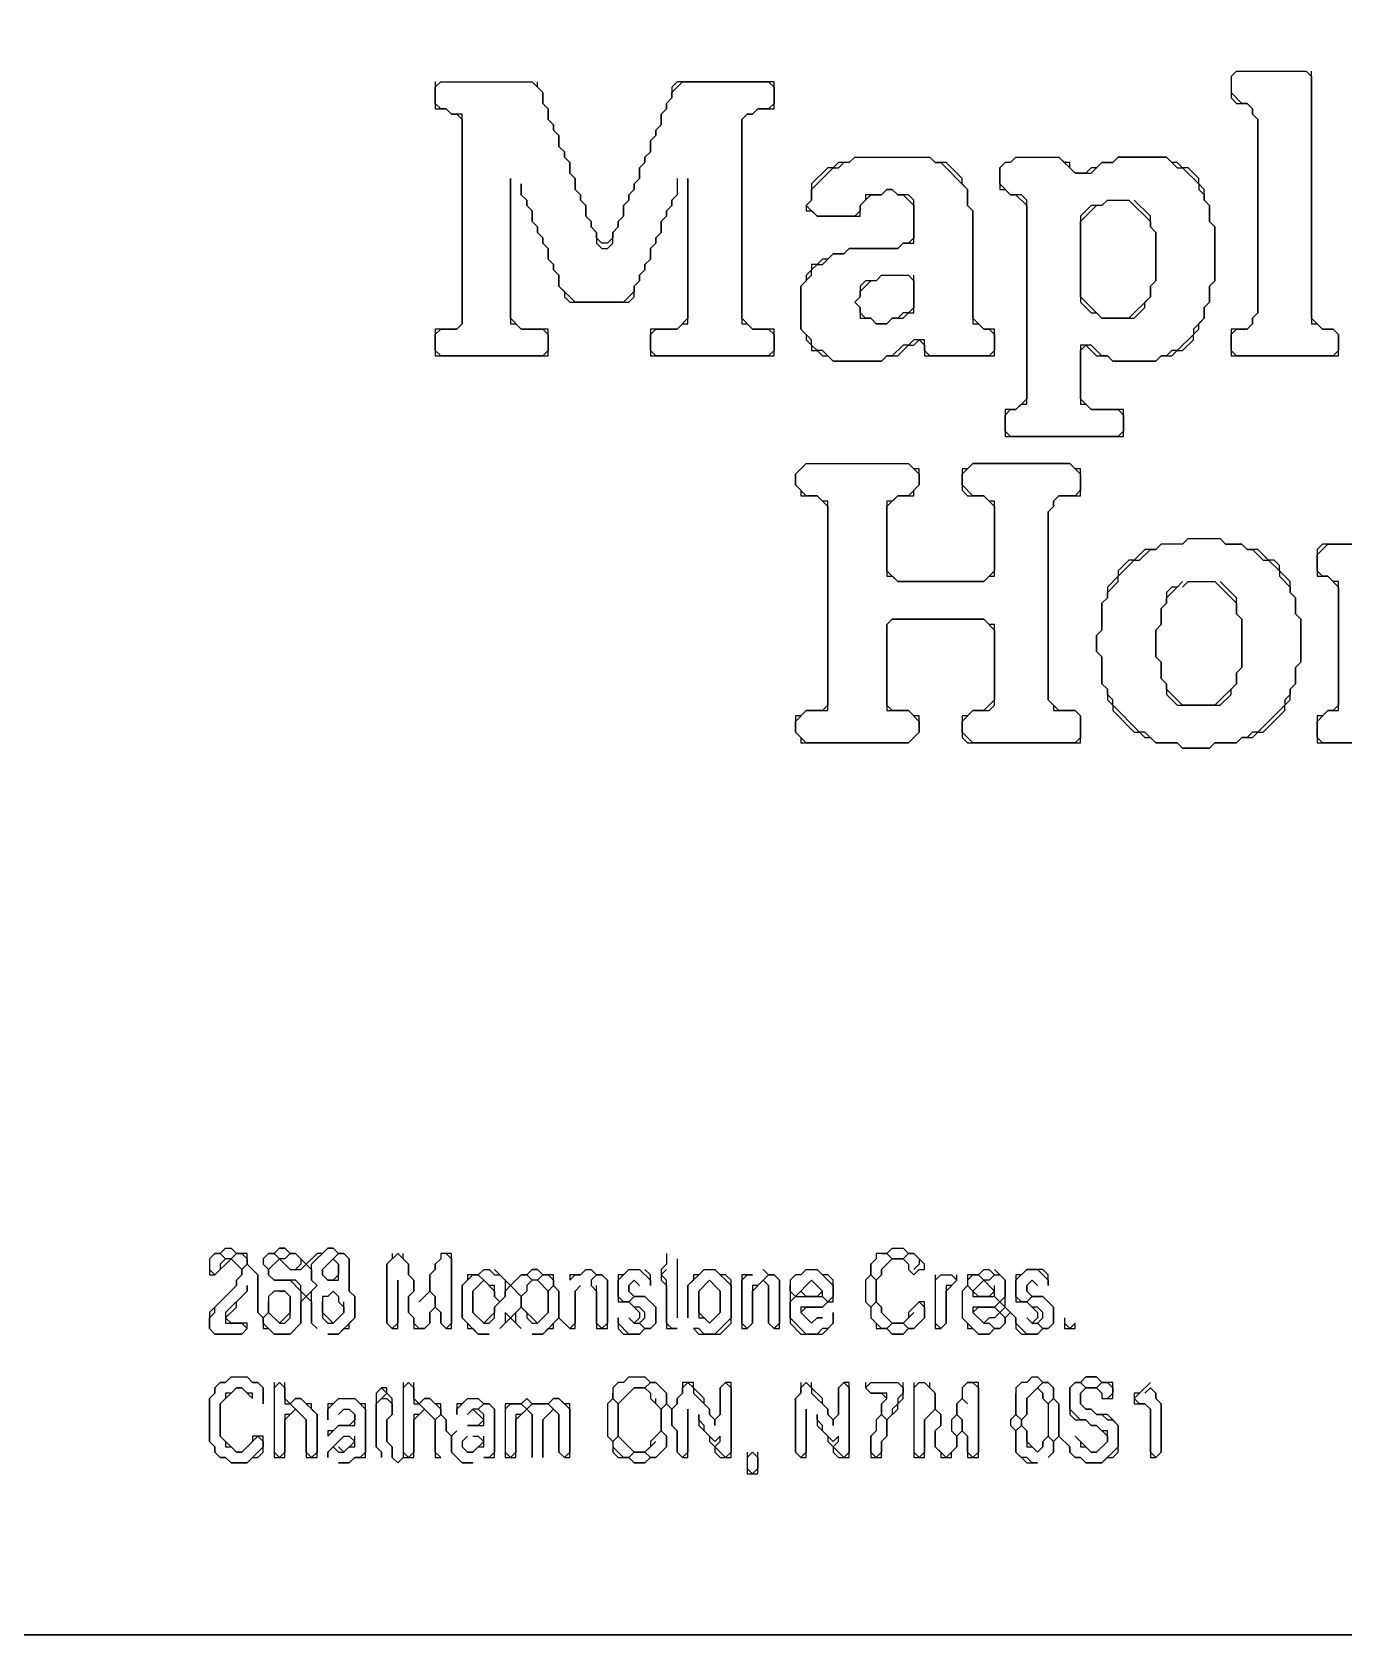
# Model space of a CAD drawing. Header units: metres. Extents: x 29 to 985, y 15 to 633.
# Drawn here: x 574.5 to 622.4, y 14.5 to 73 of the extents above; entities that cross this region are included whole.
import ezdxf

# ---------------------------------------------------------------- set-up
doc = ezdxf.new("R2010")
doc.units = ezdxf.units.M
for name, color, linetype in [('EXTERIOR_WALL_HIGHLIGHT', 2, 'CONTINUOUS'), ('INTERIOR_WALL_HIGHLIGHT', 4, 'CONTINUOUS'), ('ORIGINAL_DRAWING', 8, 'CONTINUOUS')]:
    doc.layers.add(name, color=color, linetype=linetype)

msp = doc.modelspace()

# ---------------------------------------------------------------- linework, layer by layer
at = {"layer": 'EXTERIOR_WALL_HIGHLIGHT'}
msp.add_lwpolyline([(29.216, 632.745), (29.02, 632.549), (29.02, 14.706), (29.216, 14.51), (985.294, 14.51), (985.49, 14.706), (985.49, 632.549), (985.294, 632.745)], close=True, dxfattribs=at)
at = {"layer": 'INTERIOR_WALL_HIGHLIGHT'}
msp.add_lwpolyline([(29.412, 632.745), (985.098, 632.745), (985.49, 632.353), (985.49, 14.902), (985.098, 14.51), (29.412, 14.51), (29.02, 14.902), (29.02, 632.353)], close=True, dxfattribs=at)
at = {"layer": 'ORIGINAL_DRAWING'}
for points in [[(618.235, 71.373), (618.431, 71.569), (620.98, 71.569), (621.176, 71.373), (621.176, 62.353), (621.373, 62.353), (621.569, 62.157), (621.961, 62.157), (622.157, 61.961), (622.157, 61.373), (621.961, 61.176), (618.431, 61.176), (618.235, 61.373), (618.235, 61.961), (618.431, 62.157), (618.824, 62.157), (619.02, 62.353), (619.02, 62.549), (619.216, 62.745), (619.216, 69.804), (619.02, 70), (619.02, 70.196), (618.824, 70.392), (618.627, 70.392), (618.235, 70.784)], [(618.431, 71.569), (618.235, 71.373), (618.235, 70.588), (618.431, 70.392), (618.824, 70.392), (619.02, 70.196), (619.02, 70), (619.216, 69.804), (619.216, 62.745), (619.02, 62.549), (619.02, 62.353), (618.824, 62.157), (618.235, 62.157), (618.235, 61.176), (622.157, 61.176), (622.157, 61.961), (621.961, 62.157), (621.569, 62.157), (621.176, 62.549), (621.176, 71.569)], [(589.216, 71.176), (589.216, 70.196), (589.608, 70.196), (589.804, 70), (590, 70), (590.196, 69.804), (590.196, 62.353), (590, 62.157), (589.216, 62.157), (589.216, 61.176), (593.333, 61.176), (593.333, 62.157), (592.353, 62.157), (591.961, 62.549), (591.961, 67.647), (591.961, 62.353), (592.157, 62.353), (592.353, 62.157), (593.137, 62.157), (593.333, 61.961), (593.333, 61.373), (593.137, 61.176), (589.412, 61.176), (589.216, 61.373), (589.216, 61.961), (589.412, 62.157), (590, 62.157), (590.196, 62.353), (590.196, 70), (589.804, 70), (589.608, 70.196), (589.412, 70.196), (589.216, 70.392), (589.216, 70.98), (589.412, 71.176), (592.745, 71.176), (593.137, 70.784), (593.137, 70.392), (593.333, 70.196), (593.333, 69.804), (593.529, 69.608), (593.529, 69.412), (593.725, 69.216), (593.725, 68.824), (593.922, 68.627), (593.922, 68.431), (594.118, 68.235), (594.118, 67.843), (594.314, 67.647), (594.314, 67.255), (594.51, 67.059), (594.51, 66.863), (594.706, 66.667), (594.706, 66.275), (594.902, 66.078), (594.902, 65.882), (595.098, 65.686), (595.098, 65.294), (595.294, 65.098), (595.49, 65.098), (595.686, 65.294), (595.686, 65.686), (595.882, 65.882), (595.882, 66.078), (596.078, 66.275), (596.078, 66.667), (596.275, 66.863), (596.275, 67.059), (596.471, 67.255), (596.471, 67.451), (596.667, 67.647), (596.667, 68.039), (596.863, 68.235), (596.863, 68.431), (597.059, 68.627), (597.059, 69.02), (597.255, 69.216), (597.255, 69.412), (597.451, 69.608), (597.451, 70), (597.647, 70.196), (597.647, 70.392), (597.843, 70.588), (597.843, 70.784), (598.235, 71.176), (601.373, 71.176), (601.569, 70.98), (601.569, 70.392), (601.373, 70.196), (600.98, 70.196), (600.784, 70), (600.588, 70), (600.392, 69.804), (600.392, 62.353), (600.588, 62.353), (600.784, 62.157), (601.373, 62.157), (601.569, 61.961), (601.569, 61.373), (601.373, 61.176), (597.255, 61.176), (597.059, 61.373), (597.059, 61.961), (597.255, 62.157), (598.039, 62.157), (598.235, 62.353), (598.431, 62.353), (598.431, 67.647), (598.431, 62.549), (598.039, 62.157), (597.059, 62.157), (597.059, 61.176), (601.569, 61.176), (601.569, 62.157), (600.784, 62.157), (600.392, 62.549), (600.392, 69.804), (600.588, 70), (600.784, 70), (600.98, 70.196), (601.569, 70.196), (601.569, 71.176), (598.039, 71.176), (597.843, 70.98), (597.843, 70.588), (597.647, 70.392), (597.647, 70.196), (597.451, 70), (597.451, 69.608), (597.255, 69.412), (597.255, 69.216), (597.059, 69.02), (597.059, 68.627), (596.863, 68.431), (596.863, 68.235), (596.667, 68.039), (596.667, 67.647), (596.471, 67.451), (596.471, 67.255), (596.275, 67.059), (596.275, 66.863), (596.078, 66.667), (596.078, 66.275), (595.882, 66.078), (595.882, 65.882), (595.686, 65.686), (595.686, 65.49), (595.49, 65.294), (595.294, 65.294), (595.098, 65.49), (595.098, 65.686), (594.902, 65.882), (594.902, 66.078), (594.706, 66.275), (594.706, 66.667), (594.51, 66.863), (594.51, 67.059), (594.314, 67.255), (594.314, 67.647), (594.118, 67.843), (594.118, 68.235), (593.922, 68.431), (593.922, 68.627), (593.725, 68.824), (593.725, 69.216), (593.529, 69.412), (593.529, 69.608), (593.333, 69.804), (593.333, 70.196), (593.137, 70.392), (593.137, 70.784), (592.941, 70.98), (592.941, 71.176)], [(604.314, 68.235), (604.51, 68.431), (607.255, 68.431), (607.451, 68.235), (607.647, 68.235), (608.627, 67.255), (608.627, 66.667), (608.824, 66.471), (608.824, 62.353), (609.02, 62.353), (609.216, 62.157), (609.412, 62.157), (609.608, 61.961), (609.608, 61.373), (609.412, 61.176), (607.255, 61.176), (607.059, 61.373), (607.059, 61.765), (606.667, 61.765), (606.471, 61.569), (606.275, 61.569), (605.882, 61.176), (605.686, 61.176), (605.49, 60.98), (603.725, 60.98), (603.333, 61.373), (603.137, 61.373), (602.941, 61.569), (602.941, 61.765), (602.549, 62.157), (602.549, 63.725), (602.941, 64.118), (602.941, 64.314), (603.137, 64.51), (603.333, 64.51), (603.725, 64.902), (604.118, 64.902), (604.314, 65.098), (606.078, 65.098), (606.275, 65.294), (606.667, 65.294), (606.667, 66.863), (606.471, 67.059), (606.078, 67.059), (605.882, 67.255), (605.686, 67.255), (605.49, 67.059), (604.902, 67.059), (604.902, 66.863), (604.706, 66.667), (604.706, 66.471), (604.51, 66.275), (603.137, 66.275), (602.745, 66.667), (602.941, 66.863), (602.941, 67.255), (603.725, 68.039), (603.922, 68.039), (604.118, 68.235)], [(604.51, 68.431), (604.314, 68.235), (603.922, 68.235), (603.725, 68.039), (603.529, 68.039), (602.941, 67.451), (602.941, 66.863), (602.745, 66.667), (602.745, 66.471), (602.941, 66.471), (603.137, 66.275), (604.706, 66.275), (604.706, 66.667), (605.098, 67.059), (605.49, 67.059), (605.686, 67.255), (605.882, 67.255), (606.078, 67.059), (606.275, 67.059), (606.667, 66.667), (606.667, 65.49), (606.471, 65.294), (606.275, 65.294), (606.078, 65.098), (604.314, 65.098), (604.118, 64.902), (603.725, 64.902), (603.529, 64.706), (603.333, 64.706), (603.137, 64.51), (602.941, 64.51), (602.941, 64.314), (602.745, 64.118), (602.745, 63.922), (602.549, 63.725), (602.549, 62.157), (602.745, 61.961), (602.745, 61.765), (602.941, 61.569), (602.941, 61.373), (603.137, 61.373), (603.333, 61.176), (603.529, 61.176), (603.725, 60.98), (605.49, 60.98), (605.686, 61.176), (606.078, 61.176), (606.471, 61.569), (606.667, 61.569), (606.863, 61.765), (607.059, 61.569), (607.059, 61.176), (609.608, 61.176), (609.608, 62.157), (609.216, 62.157), (608.824, 62.549), (608.824, 66.471), (608.627, 66.667), (608.627, 67.255), (608.431, 67.451), (608.431, 67.647), (607.843, 68.235), (607.451, 68.235), (607.255, 68.431)], [(610.196, 68.235), (610.392, 68.431), (611.961, 68.431), (612.549, 67.843), (613.137, 67.843), (613.529, 68.235), (613.922, 68.235), (614.118, 68.431), (615.882, 68.431), (616.275, 68.039), (616.471, 68.039), (617.059, 67.451), (617.059, 67.255), (617.255, 67.059), (617.255, 66.863), (617.451, 66.667), (617.451, 66.078), (617.647, 65.882), (617.647, 63.922), (617.451, 63.725), (617.451, 63.137), (617.255, 62.941), (617.255, 62.549), (616.863, 62.157), (616.863, 61.961), (616.275, 61.373), (616.078, 61.373), (615.882, 61.176), (615.686, 61.176), (615.49, 60.98), (613.922, 60.98), (613.725, 61.176), (613.529, 61.176), (613.137, 61.569), (612.745, 61.569), (612.745, 59.412), (612.941, 59.412), (613.137, 59.216), (614.118, 59.216), (614.314, 59.02), (614.314, 58.431), (614.118, 58.235), (610.196, 58.235), (610, 58.431), (610, 59.02), (610.196, 59.216), (610.392, 59.216), (610.588, 59.412), (610.784, 59.412), (610.784, 66.863), (610.588, 67.059), (610.196, 67.059), (609.804, 67.451), (609.804, 68.039), (610, 68.235)], [(610.392, 68.431), (610.196, 68.235), (610, 68.235), (609.804, 68.039), (609.804, 67.255), (610, 67.255), (610.196, 67.059), (610.392, 67.059), (610.784, 66.667), (610.784, 59.608), (610.392, 59.216), (610, 59.216), (610, 58.235), (614.314, 58.235), (614.314, 59.216), (613.137, 59.216), (612.745, 59.608), (612.745, 61.373), (612.941, 61.569), (613.333, 61.176), (613.725, 61.176), (613.922, 60.98), (615.49, 60.98), (615.686, 61.176), (616.078, 61.176), (616.275, 61.373), (616.471, 61.373), (616.863, 61.765), (616.863, 61.961), (617.059, 62.157), (617.059, 62.353), (617.255, 62.549), (617.255, 62.941), (617.451, 63.137), (617.451, 63.725), (617.647, 63.922), (617.647, 65.882), (617.451, 66.078), (617.451, 66.667), (617.255, 66.863), (617.255, 67.255), (617.059, 67.451), (617.059, 67.647), (616.667, 68.039), (616.471, 68.039), (616.275, 68.235), (616.078, 68.235), (615.882, 68.431), (614.118, 68.431), (613.922, 68.235), (613.529, 68.235), (613.333, 68.039), (613.137, 68.039), (612.941, 67.843), (612.549, 67.843), (612.353, 68.039), (612.353, 68.235), (612.157, 68.235), (611.961, 68.431)], [(598.039, 67.647), (598.039, 67.059), (597.843, 66.863), (597.843, 66.667), (597.647, 66.471), (597.647, 66.275), (597.451, 66.078), (597.451, 65.686), (597.255, 65.49), (597.255, 65.294), (597.059, 65.098), (597.059, 64.706), (596.863, 64.51), (596.863, 64.314), (596.667, 64.118), (596.667, 63.922), (596.471, 63.725), (596.471, 63.529), (596.078, 63.137), (594.314, 63.137), (593.725, 63.725), (593.725, 64.118), (593.529, 64.314), (593.529, 64.51), (593.333, 64.706), (593.333, 65.098), (593.137, 65.294), (593.137, 65.49), (592.941, 65.686), (592.941, 65.882), (592.745, 66.078), (592.745, 66.471), (592.549, 66.667), (592.549, 66.863), (592.353, 67.059), (592.353, 67.451), (592.353, 67.059), (592.549, 66.863), (592.549, 66.667), (592.745, 66.471), (592.745, 66.078), (592.941, 65.882), (592.941, 65.686), (593.137, 65.49), (593.137, 65.294), (593.333, 65.098), (593.333, 64.706), (593.529, 64.51), (593.529, 64.314), (593.725, 64.118), (593.725, 63.725), (593.922, 63.529), (593.922, 63.333), (594.118, 63.137), (596.275, 63.137), (596.471, 63.333), (596.471, 63.725), (596.667, 63.922), (596.667, 64.118), (596.863, 64.314), (596.863, 64.51), (597.059, 64.706), (597.059, 65.098), (597.255, 65.294), (597.255, 65.49), (597.451, 65.686), (597.451, 66.078), (597.647, 66.275), (597.647, 66.471), (597.843, 66.667), (597.843, 66.863), (598.039, 67.059)], [(613.529, 66.667), (613.725, 66.863), (614.51, 66.863), (615.294, 66.078), (615.294, 65.882), (615.49, 65.686), (615.49, 63.922), (615.294, 63.725), (615.294, 63.333), (614.51, 62.549), (613.529, 62.549), (612.745, 63.333), (612.745, 66.078), (613.333, 66.667)], [(613.725, 66.863), (613.529, 66.667), (613.137, 66.667), (612.745, 66.275), (612.745, 63.137), (613.137, 62.745), (613.333, 62.745), (613.529, 62.549), (614.706, 62.549), (615.098, 62.941), (615.098, 63.137), (615.294, 63.333), (615.294, 63.725), (615.49, 63.922), (615.49, 65.686), (615.294, 65.882), (615.294, 66.275), (614.706, 66.863)], [(605.294, 63.922), (605.49, 64.118), (606.471, 64.118), (606.667, 63.922), (606.667, 62.941), (606.471, 62.745), (606.275, 62.745), (606.078, 62.549), (605.882, 62.549), (605.686, 62.353), (605.294, 62.353), (605.098, 62.549), (604.902, 62.549), (604.706, 62.745), (604.706, 62.941), (604.51, 63.137), (604.706, 63.333), (604.706, 63.529), (605.098, 63.922)], [(605.49, 64.118), (605.294, 63.922), (604.902, 63.922), (604.706, 63.725), (604.706, 63.333), (604.51, 63.137), (604.706, 62.941), (604.706, 62.549), (605.098, 62.549), (605.294, 62.353), (605.686, 62.353), (605.882, 62.549), (606.275, 62.549), (606.471, 62.745), (606.667, 62.745), (606.667, 64.118)], [(602.745, 57.255), (606.471, 57.255), (606.863, 56.863), (606.863, 56.471), (606.471, 56.078), (606.078, 56.078), (605.882, 55.882), (605.686, 55.882), (605.686, 53.137), (605.882, 53.137), (606.078, 52.941), (609.216, 52.941), (609.412, 53.137), (609.608, 53.137), (609.608, 55.882), (609.412, 55.882), (609.216, 56.078), (608.824, 56.078), (608.431, 56.471), (608.431, 56.863), (608.824, 57.255), (612.353, 57.255), (612.745, 56.863), (612.745, 56.275), (612.549, 56.078), (611.961, 56.078), (611.765, 55.882), (611.765, 55.686), (611.569, 55.49), (611.569, 48.627), (611.765, 48.431), (611.765, 48.235), (612.549, 48.235), (612.745, 48.039), (612.745, 47.255), (612.549, 47.059), (608.824, 47.059), (608.431, 47.451), (608.431, 47.843), (608.824, 48.235), (609.412, 48.235), (609.608, 48.431), (609.608, 51.373), (609.412, 51.373), (609.216, 51.569), (605.882, 51.569), (605.686, 51.373), (605.686, 48.235), (606.471, 48.235), (606.863, 47.843), (606.863, 47.451), (606.471, 47.059), (602.745, 47.059), (602.353, 47.451), (602.353, 47.843), (602.745, 48.235), (603.529, 48.235), (603.529, 55.882), (603.333, 55.882), (603.137, 56.078), (602.745, 56.078), (602.353, 56.471), (602.353, 56.863)], [(602.745, 57.255), (602.353, 56.863), (602.353, 56.471), (602.549, 56.275), (602.549, 56.078), (603.137, 56.078), (603.529, 55.686), (603.529, 48.431), (603.333, 48.235), (602.745, 48.235), (602.549, 48.039), (602.353, 48.039), (602.353, 47.451), (602.549, 47.255), (602.549, 47.059), (606.471, 47.059), (606.863, 47.451), (606.863, 48.039), (606.667, 48.039), (606.471, 48.235), (605.882, 48.235), (605.686, 48.431), (605.686, 51.373), (605.882, 51.569), (609.216, 51.569), (609.608, 51.176), (609.608, 48.627), (609.216, 48.235), (608.824, 48.235), (608.627, 48.039), (608.431, 48.039), (608.431, 47.255), (608.627, 47.059), (612.745, 47.059), (612.745, 48.039), (612.549, 48.235), (611.961, 48.235), (611.569, 48.627), (611.569, 55.49), (611.765, 55.686), (611.765, 55.882), (611.961, 56.078), (612.745, 56.078), (612.745, 57.059), (612.549, 57.059), (612.353, 57.255), (608.824, 57.255), (608.627, 57.059), (608.431, 57.059), (608.431, 56.275), (608.627, 56.078), (609.216, 56.078), (609.608, 55.686), (609.608, 53.333), (609.216, 52.941), (606.078, 52.941), (605.686, 53.333), (605.686, 55.686), (606.078, 56.078), (606.667, 56.078), (606.667, 56.275), (606.863, 56.471), (606.863, 57.059), (606.667, 57.059), (606.471, 57.255)], [(616.471, 54.314), (616.667, 54.51), (617.843, 54.51), (618.039, 54.314), (618.627, 54.314), (618.824, 54.118), (619.02, 54.118), (619.412, 53.725), (619.608, 53.725), (620, 53.333), (620, 53.137), (620.392, 52.745), (620.392, 52.549), (620.588, 52.353), (620.588, 51.765), (620.784, 51.569), (620.784, 50), (620.588, 49.804), (620.588, 49.216), (620.392, 49.02), (620.392, 48.824), (620.196, 48.627), (620.196, 48.431), (619.216, 47.451), (619.02, 47.451), (618.824, 47.255), (618.627, 47.255), (618.431, 47.059), (617.647, 47.059), (617.451, 46.863), (616.471, 46.863), (616.275, 47.059), (615.49, 47.059), (615.098, 47.451), (614.902, 47.451), (613.922, 48.431), (613.922, 48.627), (613.725, 48.824), (613.725, 49.02), (613.529, 49.216), (613.529, 50.196), (613.333, 50.392), (613.333, 50.98), (613.529, 51.176), (613.529, 52.157), (613.725, 52.353), (613.725, 52.549), (614.118, 52.941), (614.118, 53.137), (614.706, 53.725), (614.902, 53.725), (615.294, 54.118), (615.49, 54.118), (615.686, 54.314)], [(616.667, 54.51), (616.471, 54.314), (615.686, 54.314), (615.49, 54.118), (615.098, 54.118), (614.706, 53.725), (614.51, 53.725), (614.118, 53.333), (614.118, 53.137), (613.725, 52.745), (613.725, 52.353), (613.529, 52.157), (613.529, 51.176), (613.333, 50.98), (613.333, 50.392), (613.529, 50.196), (613.529, 49.216), (613.725, 49.02), (613.725, 48.627), (613.922, 48.431), (613.922, 48.235), (614.706, 47.451), (614.902, 47.451), (615.098, 47.255), (615.294, 47.255), (615.49, 47.059), (616.275, 47.059), (616.471, 46.863), (617.451, 46.863), (617.647, 47.059), (618.431, 47.059), (618.627, 47.255), (619.02, 47.255), (619.216, 47.451), (619.412, 47.451), (620.196, 48.235), (620.196, 48.431), (620.392, 48.627), (620.392, 49.02), (620.588, 49.216), (620.588, 49.804), (620.784, 50), (620.784, 51.569), (620.588, 51.765), (620.588, 52.353), (620.392, 52.549), (620.392, 52.941), (620, 53.333), (620, 53.529), (619.804, 53.725), (619.608, 53.725), (619.216, 54.118), (618.824, 54.118), (618.627, 54.314), (618.039, 54.314), (617.843, 54.51)], [(624.902, 47.059), (621.569, 47.059), (621.373, 47.255), (621.373, 47.843), (621.765, 48.235), (622.157, 48.235), (622.157, 52.941), (621.961, 52.941), (621.765, 53.137), (621.569, 53.137), (621.373, 53.333), (621.373, 53.922), (621.765, 54.314), (623.529, 54.314)], [(623.725, 54.314), (621.569, 54.314), (621.373, 54.118), (621.373, 53.137), (621.765, 53.137), (622.157, 52.745), (622.157, 48.431), (621.961, 48.235), (621.765, 48.235), (621.569, 48.039), (621.373, 48.039), (621.373, 47.059), (625.098, 47.059)], [(616.471, 52.745), (616.667, 52.941), (617.647, 52.941), (618.431, 52.157), (618.431, 51.765), (618.627, 51.569), (618.627, 49.804), (618.431, 49.608), (618.431, 49.216), (617.647, 48.431), (616.471, 48.431), (615.882, 49.02), (615.882, 49.216), (615.686, 49.412), (615.686, 50), (615.49, 50.196), (615.49, 51.176), (615.686, 51.373), (615.686, 51.961), (615.882, 52.157), (615.882, 52.353), (616.275, 52.745)], [(616.471, 52.941), (616.275, 52.745), (616.078, 52.745), (615.882, 52.549), (615.882, 52.157), (615.686, 51.961), (615.686, 51.373), (615.49, 51.176), (615.49, 50.196), (615.686, 50), (615.686, 49.412), (615.882, 49.216), (615.882, 48.824), (616.275, 48.431), (617.843, 48.431), (618.235, 48.824), (618.235, 49.02), (618.431, 49.216), (618.431, 49.608), (618.627, 49.804), (618.627, 51.569), (618.431, 51.765), (618.431, 52.353), (617.843, 52.941)], [(581.569, 28.627), (581.373, 28.431), (581.176, 28.431), (580.98, 28.235), (580.98, 27.647), (581.176, 27.647), (581.765, 28.235), (582.157, 27.843), (582.157, 27.647), (581.961, 27.451), (581.961, 27.255), (580.98, 26.275), (580.98, 25.686), (581.176, 25.49), (582.157, 25.49), (582.353, 25.686), (582.353, 25.882), (581.765, 25.882), (581.569, 26.078), (581.961, 26.471), (581.961, 26.667), (582.353, 27.059), (582.353, 27.255), (582.353, 27.059), (581.569, 26.275), (581.569, 25.882), (582.157, 25.882), (582.353, 25.686), (582.157, 25.49), (581.176, 25.49), (580.98, 25.686), (580.98, 26.078), (581.176, 26.275), (581.176, 26.471), (581.961, 27.255), (581.961, 27.451), (582.157, 27.647), (582.157, 27.843), (582.353, 28.039), (582.745, 27.647), (582.745, 26.275), (582.941, 26.078), (582.941, 25.686), (583.137, 25.686), (583.333, 25.49), (583.922, 25.49), (584.314, 25.882), (584.314, 26.667), (584.51, 26.863), (584.706, 26.667), (584.706, 25.882), (584.902, 25.686), (584.706, 25.882), (584.706, 27.059), (584.902, 27.255), (584.706, 27.451), (584.706, 28.039), (585.294, 28.627), (585.49, 28.627), (585.686, 28.431), (585.098, 27.843), (585.098, 27.647), (585.294, 27.451), (585.686, 27.451), (585.686, 28.039), (585.49, 28.235), (585.686, 28.431), (585.882, 28.431), (586.078, 28.235), (586.078, 27.059), (586.275, 26.863), (586.275, 26.078), (585.686, 25.49), (585.294, 25.49), (585.686, 25.49), (585.882, 25.686), (586.078, 25.686), (586.078, 25.882), (586.275, 26.078), (586.275, 26.863), (586.078, 27.059), (586.078, 28.235), (585.882, 28.431), (585.686, 28.431), (585.49, 28.627), (585.294, 28.627), (585.098, 28.431), (584.902, 28.431), (584.51, 28.039), (584.118, 28.431), (583.922, 28.431), (583.725, 28.627), (583.529, 28.627), (583.333, 28.431), (583.137, 28.431), (582.941, 28.235), (582.941, 28.039), (583.137, 27.843), (583.137, 27.647), (583.333, 27.451), (583.922, 27.451), (584.314, 27.059), (584.314, 25.882), (583.922, 25.49), (583.333, 25.49), (582.941, 25.882), (582.941, 26.078), (583.137, 26.275), (583.529, 25.882), (583.725, 25.882), (583.922, 26.078), (583.922, 26.863), (583.725, 27.059), (583.333, 27.059), (583.137, 26.863), (583.137, 26.275), (582.941, 26.078), (582.745, 26.275), (582.745, 27.647), (582.353, 28.039), (582.353, 28.431), (581.961, 28.431), (581.765, 28.627)], [(580.98, 28.235), (581.176, 28.431), (581.373, 28.431), (581.569, 28.235), (581.373, 28.039), (581.373, 27.843), (581.176, 27.647), (580.98, 27.843)], [(581.373, 28.431), (581.569, 28.627), (581.765, 28.627), (581.961, 28.431), (581.765, 28.235), (581.569, 28.235)], [(581.765, 28.235), (581.961, 28.431), (582.157, 28.431), (582.353, 28.235), (582.353, 28.039), (582.157, 27.843)], [(582.941, 28.235), (583.137, 28.431), (583.333, 28.431), (583.529, 28.235), (583.137, 27.843), (582.941, 28.039)], [(583.529, 28.235), (583.922, 27.843), (584.314, 27.843), (584.51, 28.039), (584.706, 27.843), (584.706, 27.451), (584.902, 27.255), (584.51, 26.863), (584.314, 27.059), (584.314, 27.255), (584.118, 27.451), (583.333, 27.451), (583.137, 27.647), (583.137, 27.843)], [(583.333, 28.431), (583.529, 28.627), (583.725, 28.627), (583.922, 28.431), (583.725, 28.235), (583.529, 28.235)], [(583.725, 28.235), (583.922, 28.431), (584.118, 28.431), (584.314, 28.235), (584.314, 28.039), (584.118, 27.843)], [(585.49, 28.235), (585.686, 28.039), (585.686, 27.647), (585.49, 27.451), (585.294, 27.451), (585.098, 27.647), (585.098, 27.843)], [(587.647, 28.431), (587.647, 28.235), (587.451, 28.039), (587.451, 25.882), (587.647, 25.686), (587.843, 25.686), (587.843, 27.451), (587.843, 25.882), (587.647, 25.686), (587.451, 25.882), (587.451, 28.039), (587.843, 28.431), (588.235, 28.039), (588.235, 27.647), (588.431, 27.451), (588.431, 27.059), (588.235, 26.863), (588.235, 26.275), (588.431, 26.078), (588.431, 25.686), (588.824, 25.686), (589.02, 25.882), (589.02, 26.275), (589.216, 26.471), (589.412, 26.275), (589.412, 25.882), (589.608, 25.686), (589.804, 25.686), (589.804, 28.431), (589.412, 28.431), (589.412, 28.235), (589.216, 28.039), (589.216, 27.843), (589.02, 27.647), (589.02, 27.059), (588.627, 26.667), (589.02, 27.059), (589.216, 26.863), (589.216, 26.471), (589.02, 26.275), (589.02, 25.882), (588.824, 25.686), (588.627, 25.686), (588.431, 25.882), (588.431, 26.078), (588.235, 26.275), (588.235, 26.863), (588.431, 27.059), (588.431, 27.451), (588.235, 27.647), (588.235, 28.039), (588.039, 28.235), (588.039, 28.431)], [(589.608, 28.431), (589.804, 28.235), (589.804, 25.882), (589.608, 25.686), (589.412, 25.882), (589.412, 26.275), (589.216, 26.471), (589.216, 26.863), (589.02, 27.059), (589.02, 27.647), (589.216, 27.843), (589.216, 28.039)], [(597.647, 28.431), (597.647, 28.039), (597.451, 27.843), (597.451, 27.451), (597.647, 27.255), (597.647, 25.686), (598.039, 25.686), (597.843, 25.686), (597.647, 25.882), (597.647, 27.451), (597.451, 27.647), (597.647, 27.843)], [(598.039, 28.235), (598.039, 26.078)], [(605.882, 28.627), (605.686, 28.431), (605.294, 28.431), (605.294, 28.235), (605.098, 28.039), (605.098, 27.647), (604.902, 27.451), (604.902, 26.667), (605.098, 26.471), (605.098, 26.078), (605.294, 25.882), (605.294, 25.686), (605.686, 25.686), (605.882, 25.49), (606.275, 25.49), (606.471, 25.686), (606.667, 25.686), (607.059, 26.078), (607.059, 26.667), (606.863, 26.667), (606.471, 26.275), (606.471, 26.078), (606.275, 25.882), (605.882, 25.882), (605.49, 26.275), (605.49, 26.471), (605.294, 26.667), (605.294, 27.451), (605.49, 27.647), (605.49, 27.843), (605.882, 28.235), (606.275, 28.235), (606.471, 28.039), (606.471, 27.843), (606.667, 27.647), (606.863, 27.843), (607.059, 27.843), (607.059, 28.039), (606.667, 28.431), (606.471, 28.431), (606.275, 28.627)], [(605.49, 28.431), (605.686, 28.431), (605.882, 28.235), (605.49, 27.843), (605.49, 27.647), (605.294, 27.451), (605.098, 27.647), (605.098, 28.039)], [(605.686, 28.431), (605.882, 28.627), (606.275, 28.627), (606.471, 28.431), (606.275, 28.235), (605.882, 28.235)], [(606.275, 28.235), (606.471, 28.431), (606.667, 28.431), (606.863, 28.235), (606.863, 28.039), (606.667, 27.843)], [(590.98, 27.843), (590.784, 27.647), (590.392, 27.647), (590.392, 27.451), (590.196, 27.255), (590.196, 26.078), (590.392, 25.882), (590.392, 25.686), (590.588, 25.686), (590.784, 25.49), (591.176, 25.49), (590.784, 25.49), (590.196, 26.078), (590.196, 27.255), (590.588, 27.647), (590.784, 27.647), (590.98, 27.451), (590.588, 27.059), (590.588, 26.275), (590.98, 25.882), (591.176, 25.882), (591.373, 26.078), (591.373, 26.471), (591.765, 26.863), (591.765, 27.059), (591.961, 27.255), (592.353, 26.863), (592.353, 26.471), (591.961, 26.078), (591.765, 26.275), (591.765, 25.882), (591.569, 25.686), (591.961, 26.078), (592.353, 25.686), (592.157, 25.882), (592.157, 26.275), (592.353, 26.471), (592.549, 26.275), (592.549, 26.078), (592.745, 25.882), (592.941, 25.882), (593.333, 26.275), (593.333, 27.059), (593.529, 27.255), (593.725, 27.059), (593.725, 26.078), (593.137, 25.49), (592.745, 25.49), (593.137, 25.49), (593.333, 25.686), (593.529, 25.686), (593.529, 25.882), (593.725, 26.078), (594.118, 25.686), (594.314, 25.686), (594.314, 27.059), (594.51, 27.255), (594.314, 27.059), (594.314, 25.882), (594.118, 25.686), (593.725, 26.078), (593.725, 27.059), (593.529, 27.255), (593.529, 27.647), (593.137, 27.647), (592.941, 27.843), (592.745, 27.843), (592.549, 27.647), (592.353, 27.647), (591.961, 27.255), (591.373, 27.843)], [(590.784, 27.647), (590.98, 27.843), (591.176, 27.843), (591.373, 27.647), (591.569, 27.647), (591.765, 27.451), (591.765, 26.863), (591.569, 26.667), (591.373, 26.863), (591.373, 27.255), (591.176, 27.255)], [(592.157, 27.451), (592.353, 27.647), (592.549, 27.647), (592.745, 27.451), (592.549, 27.255), (592.549, 27.059), (592.353, 26.863), (592.157, 27.059)], [(592.549, 27.647), (592.745, 27.843), (592.941, 27.843), (593.137, 27.647), (592.941, 27.451), (592.745, 27.451)], [(592.941, 27.451), (593.137, 27.647), (593.333, 27.647), (593.529, 27.451), (593.529, 27.255), (593.333, 27.059)], [(594.706, 27.843), (594.51, 27.647), (594.118, 27.647), (594.118, 27.451), (594.314, 27.647), (594.51, 27.647), (594.706, 27.843), (594.902, 27.843), (595.098, 27.647), (594.902, 27.451), (594.902, 27.255), (595.098, 27.059), (595.098, 25.686), (595.49, 25.686), (595.49, 27.451), (595.294, 27.647), (595.098, 27.647), (594.902, 27.843)], [(594.902, 27.451), (595.098, 27.647), (595.294, 27.647), (595.49, 27.451), (595.49, 25.882), (595.294, 25.686), (595.098, 25.882), (595.098, 27.255)], [(596.275, 27.843), (596.078, 27.647), (595.882, 27.647), (595.882, 26.667), (596.275, 26.667), (596.667, 26.275), (596.667, 26.078), (596.471, 25.882), (596.275, 26.078), (596.471, 25.882), (596.667, 25.882), (596.863, 25.686), (596.667, 25.49), (596.275, 25.49), (595.882, 25.882), (595.882, 26.078), (595.882, 25.686), (596.078, 25.49), (596.667, 25.49), (596.863, 25.686), (597.059, 25.686), (597.255, 25.882), (597.255, 26.471), (596.863, 26.863), (596.471, 26.863), (596.275, 27.059), (596.275, 27.255), (596.471, 27.451), (596.667, 27.255), (596.471, 27.451), (596.275, 27.255), (596.275, 27.059), (596.471, 26.863), (596.275, 26.667), (596.078, 26.667), (595.882, 26.863), (595.882, 27.451), (596.275, 27.843), (596.667, 27.843), (597.059, 27.451), (597.059, 27.255), (597.059, 27.647), (596.863, 27.843)], [(599.02, 27.843), (598.824, 27.647), (598.627, 27.647), (598.627, 27.451), (598.431, 27.255), (598.431, 26.078), (598.431, 27.255), (599.02, 27.843), (599.412, 27.843), (600, 27.255), (600, 26.078), (599.412, 25.49), (599.02, 25.49), (598.824, 25.686), (598.627, 25.686), (598.824, 25.49), (599.608, 25.49), (600, 25.882), (600, 27.451), (599.804, 27.647), (599.608, 27.647), (599.412, 27.843)], [(601.176, 27.843), (601.373, 27.647), (600.98, 27.255), (600.784, 27.255), (600.784, 25.882), (600.588, 25.686), (600.392, 25.882), (600.392, 27.451), (600.588, 27.647), (600.784, 27.647), (600.392, 27.647), (600.392, 25.686), (600.588, 25.686), (600.784, 25.882), (600.784, 27.059), (601.176, 27.451), (601.373, 27.255), (601.373, 25.882), (601.569, 25.686), (601.765, 25.686), (601.765, 27.451), (601.569, 27.647), (601.373, 27.647)], [(601.176, 27.451), (601.373, 27.647), (601.569, 27.647), (601.765, 27.451), (601.765, 25.882), (601.569, 25.686), (601.373, 25.882), (601.373, 27.255)], [(602.745, 27.843), (603.137, 27.843), (603.725, 27.255), (603.725, 26.863), (603.529, 26.667), (603.333, 26.863), (603.333, 27.059), (602.941, 27.451), (602.353, 26.863), (602.157, 27.059), (602.157, 27.255)], [(602.745, 27.843), (602.549, 27.647), (602.353, 27.647), (602.157, 27.451), (602.157, 25.882), (602.549, 25.49), (603.333, 25.49), (603.725, 25.882), (603.725, 26.275), (603.725, 25.882), (603.529, 25.686), (603.333, 25.686), (603.137, 25.49), (602.745, 25.49), (602.157, 26.078), (602.157, 26.667), (602.353, 26.863), (603.333, 26.863), (603.529, 26.667), (603.333, 26.471), (602.549, 26.471), (602.549, 26.275), (602.941, 25.882), (603.137, 26.078), (603.333, 26.078), (603.137, 26.078), (602.941, 25.882), (602.549, 26.275), (602.745, 26.471), (603.333, 26.471), (603.529, 26.667), (603.725, 26.667), (603.725, 27.451), (603.529, 27.647), (603.333, 27.647), (603.137, 27.843)], [(604.902, 27.451), (605.098, 27.647), (605.294, 27.451), (605.294, 26.667), (605.098, 26.471), (604.902, 26.667)], [(607.451, 27.451), (607.647, 27.647), (608.039, 27.647), (608.235, 27.451), (608.039, 27.255), (607.843, 27.255), (607.843, 25.882), (607.647, 25.686), (607.451, 25.882)], [(607.451, 27.647), (607.451, 25.686), (607.647, 25.686), (607.843, 25.882), (607.843, 27.059), (608.235, 27.451), (608.235, 27.647)], [(609.216, 27.843), (609.02, 27.647), (608.627, 27.647), (608.627, 27.255), (608.431, 27.059), (608.431, 26.078), (608.627, 25.882), (608.627, 25.686), (608.824, 25.686), (609.02, 25.49), (609.412, 25.49), (609.608, 25.686), (609.804, 25.686), (610, 25.882), (610, 26.078), (610.196, 26.275), (610.392, 26.078), (610.392, 25.686), (610.588, 25.49), (611.176, 25.49), (611.373, 25.686), (611.569, 25.686), (611.765, 25.882), (611.765, 26.471), (611.373, 26.863), (610.98, 26.863), (610.784, 27.059), (610.784, 27.255), (610.98, 27.451), (611.176, 27.255), (610.98, 27.451), (610.784, 27.255), (610.784, 27.059), (610.98, 26.863), (610.784, 26.667), (610.588, 26.667), (610.392, 26.863), (610.392, 27.451), (610.784, 27.843), (611.176, 27.843), (611.569, 27.451), (611.569, 27.255), (611.569, 27.647), (611.373, 27.843), (610.784, 27.843), (610.588, 27.647), (610.392, 27.647), (610.392, 26.667), (610.784, 26.667), (611.176, 26.275), (611.176, 26.078), (610.98, 25.882), (610.784, 26.078), (610.98, 25.882), (611.176, 25.882), (611.373, 25.686), (611.176, 25.49), (610.784, 25.49), (610.392, 25.882), (610.392, 26.078), (610, 26.471), (610, 27.451), (609.608, 27.843)], [(608.627, 27.451), (608.824, 27.647), (609.02, 27.647), (609.216, 27.451), (608.824, 27.059), (608.627, 27.255)], [(609.02, 27.647), (609.216, 27.843), (609.412, 27.843), (609.608, 27.647), (609.412, 27.451), (609.216, 27.451)], [(609.412, 27.451), (609.608, 27.647), (609.804, 27.647), (610, 27.451), (610, 26.863), (609.804, 26.667), (609.608, 26.863), (609.608, 27.255)], [(583.529, 27.059), (583.725, 27.059), (583.922, 26.863), (583.922, 26.275), (583.529, 25.882), (583.137, 26.275), (583.137, 26.667)], [(585.49, 27.059), (585.686, 26.863), (585.686, 26.667), (585.882, 26.471), (585.882, 26.275), (585.49, 25.882), (585.098, 26.275), (585.098, 26.667)], [(585.49, 27.059), (585.294, 26.863), (585.098, 26.863), (585.098, 26.078), (585.294, 25.882), (585.49, 25.882), (585.882, 26.275), (585.882, 26.667)], [(590.98, 27.451), (591.373, 27.059), (591.373, 26.863), (591.569, 26.667), (591.373, 26.471), (591.373, 26.275), (590.98, 25.882), (590.588, 26.275), (590.588, 27.059)], [(592.941, 27.451), (593.333, 27.059), (593.333, 26.275), (592.941, 25.882), (592.353, 26.471), (592.353, 26.863)], [(599.216, 27.451), (599.608, 27.059), (599.608, 26.275), (599.216, 25.882), (598.824, 26.275), (598.824, 27.059)], [(599.216, 27.451), (598.824, 27.059), (598.824, 26.078), (599.02, 26.078), (599.216, 25.882), (599.608, 26.275), (599.608, 27.059)], [(602.941, 27.451), (603.333, 27.059), (603.137, 26.863), (602.745, 26.863), (602.549, 27.059)], [(608.431, 27.059), (608.627, 27.255), (608.824, 27.059), (608.824, 26.863), (609.608, 26.863), (609.804, 26.667), (609.608, 26.471), (608.824, 26.471), (608.824, 26.275), (609.216, 25.882), (609.412, 25.882), (609.608, 25.686), (609.412, 25.49), (609.02, 25.49), (608.431, 26.078)], [(609.216, 27.451), (609.608, 27.059), (609.412, 26.863), (609.02, 26.863), (608.824, 27.059)], [(596.275, 26.667), (596.471, 26.863), (596.863, 26.863), (597.255, 26.471), (597.255, 25.882), (597.059, 25.686), (596.863, 25.686), (596.667, 25.882), (596.863, 26.078), (596.863, 26.275), (596.667, 26.471), (596.471, 26.471)], [(605.098, 26.471), (605.294, 26.667), (605.49, 26.471), (605.49, 26.275), (605.882, 25.882), (605.686, 25.686), (605.49, 25.686), (605.098, 26.078)], [(606.667, 26.471), (606.863, 26.667), (607.059, 26.471), (607.059, 26.078), (606.667, 25.686), (606.471, 25.686), (606.275, 25.882), (606.667, 26.275)], [(608.824, 26.275), (609.02, 26.471), (609.608, 26.471), (609.804, 26.275), (609.608, 26.078), (609.412, 26.078), (609.216, 25.882)], [(609.608, 26.471), (609.804, 26.667), (610, 26.471), (609.804, 26.275)], [(610.784, 26.667), (610.98, 26.863), (611.373, 26.863), (611.765, 26.471), (611.765, 25.882), (611.569, 25.686), (611.373, 25.686), (611.176, 25.882), (611.373, 26.078), (611.373, 26.275), (611.176, 26.471), (610.98, 26.471)], [(605.686, 25.686), (605.882, 25.882), (606.275, 25.882), (606.471, 25.686), (606.275, 25.49), (605.882, 25.49)], [(609.804, 26.275), (610, 26.078), (610, 25.882), (609.804, 25.686), (609.608, 25.686), (609.412, 25.882)], [(612.157, 26.078), (612.157, 25.686), (612.549, 25.686), (612.549, 25.882), (612.353, 25.686), (612.157, 25.882)], [(581.765, 23.922), (581.569, 23.725), (581.373, 23.725), (581.176, 23.529), (581.176, 23.333), (580.98, 23.137), (580.98, 21.569), (581.176, 21.373), (581.176, 21.176), (581.373, 20.98), (581.569, 20.98), (581.765, 20.784), (582.353, 20.784), (582.549, 20.98), (582.745, 20.98), (582.941, 21.176), (582.941, 21.765), (582.549, 21.765), (582.549, 21.569), (582.157, 21.176), (581.961, 21.176), (581.373, 21.765), (581.373, 22.941), (581.961, 23.529), (582.157, 23.529), (582.549, 23.137), (582.549, 23.333), (582.353, 23.333), (582.157, 23.529), (581.961, 23.529), (581.765, 23.333), (581.569, 23.333), (581.569, 23.137), (581.373, 22.941), (581.373, 21.765), (581.569, 21.569), (581.569, 21.373), (581.765, 21.373), (581.961, 21.176), (582.157, 21.176), (582.745, 21.765), (582.941, 21.569), (582.941, 21.373), (582.353, 20.784), (581.765, 20.784), (581.569, 20.98), (581.373, 20.98), (581.176, 21.176), (581.176, 21.373), (580.98, 21.569), (580.98, 23.137), (581.176, 23.333), (581.176, 23.529), (581.373, 23.725), (581.569, 23.725), (581.765, 23.922), (582.353, 23.922), (582.549, 23.725), (582.745, 23.725), (582.941, 23.529), (582.941, 22.941), (582.941, 23.529), (582.745, 23.725), (582.549, 23.725), (582.353, 23.922)], [(583.333, 23.529), (583.529, 23.725), (583.725, 23.529), (583.725, 22.941), (583.922, 22.941), (584.118, 22.745), (583.922, 22.549), (583.725, 22.549), (583.725, 21.176), (583.529, 20.98), (583.333, 21.176)], [(583.333, 23.725), (583.333, 20.98), (583.725, 20.98), (583.725, 22.353), (584.118, 22.745), (584.51, 22.353), (584.51, 20.98), (584.902, 20.98), (584.902, 22.549), (584.706, 22.745), (584.706, 22.941), (584.51, 22.941), (584.314, 23.137), (584.118, 23.137), (583.922, 22.941), (583.725, 23.137), (583.725, 23.725)], [(588.039, 23.725), (588.039, 20.98), (587.843, 20.784), (587.647, 20.98), (587.647, 21.373), (587.451, 21.569), (587.451, 22.353), (587.647, 22.549), (587.647, 23.137), (587.451, 23.333), (587.451, 23.529), (587.255, 23.529), (587.059, 23.333), (587.059, 21.373), (587.255, 21.176), (587.255, 20.98), (587.255, 21.176), (587.059, 21.373), (587.059, 22.941), (587.255, 23.137), (587.451, 23.137), (587.647, 22.941), (587.647, 22.549), (587.451, 22.353), (587.451, 21.569), (587.647, 21.373), (587.647, 20.98), (587.843, 20.784), (588.039, 20.98), (588.431, 20.98), (588.431, 22.353), (588.824, 22.745), (589.216, 22.353), (589.216, 20.98), (589.412, 20.98), (589.216, 21.176), (589.216, 22.353), (589.412, 22.549), (589.608, 22.353), (589.608, 21.961), (589.804, 21.765), (589.804, 21.176), (590.196, 20.784), (590.588, 20.784), (590.196, 20.784), (589.804, 21.176), (589.804, 21.765), (590, 21.961), (589.804, 21.765), (589.608, 21.961), (589.608, 22.353), (589.412, 22.549), (589.412, 22.941), (589.216, 22.941), (589.02, 23.137), (588.824, 23.137), (588.627, 22.941), (588.431, 23.137), (588.431, 23.725)], [(587.059, 23.333), (587.255, 23.529), (587.451, 23.333), (587.255, 23.137)], [(588.039, 23.529), (588.235, 23.725), (588.431, 23.529), (588.431, 22.941), (588.627, 22.941), (588.824, 22.745), (588.627, 22.549), (588.431, 22.549), (588.431, 21.176), (588.235, 20.98), (588.039, 21.176)], [(596.275, 23.922), (596.078, 23.725), (595.882, 23.725), (595.686, 23.529), (595.686, 23.137), (595.49, 22.941), (595.49, 21.765), (595.686, 21.569), (595.686, 21.176), (595.882, 20.98), (596.275, 20.98), (596.471, 20.784), (596.863, 20.784), (597.059, 20.98), (597.255, 20.98), (597.647, 21.373), (597.647, 21.765), (597.451, 21.961), (597.451, 22.745), (597.647, 22.941), (597.843, 22.745), (597.843, 22.157), (598.039, 21.961), (598.039, 21.176), (598.235, 20.98), (598.431, 20.98), (598.431, 22.745), (598.431, 21.176), (598.235, 20.98), (598.039, 21.176), (598.039, 21.961), (597.843, 22.157), (597.843, 22.745), (598.039, 22.941), (598.039, 23.137), (598.235, 23.333), (598.235, 23.529), (598.431, 23.725), (598.627, 23.529), (598.627, 23.333), (599.216, 22.745), (599.216, 22.549), (599.412, 22.353), (599.412, 22.157), (599.412, 22.353), (599.608, 22.549), (599.608, 23.529), (599.804, 23.725), (600, 23.529), (600, 21.176), (599.804, 20.98), (599.412, 21.373), (599.608, 21.569), (599.608, 21.765), (599.412, 21.569), (599.02, 21.961), (599.02, 22.157), (598.824, 22.353), (598.824, 22.549), (598.824, 22.157), (599.216, 21.765), (599.216, 21.569), (599.412, 21.373), (599.412, 21.176), (599.608, 20.98), (600, 20.98), (600, 23.725), (599.804, 23.725), (599.608, 23.529), (599.608, 22.549), (599.412, 22.353), (599.216, 22.549), (599.216, 22.745), (599.02, 22.941), (599.02, 23.137), (598.627, 23.529), (598.627, 23.725), (598.235, 23.725), (598.235, 23.333), (598.039, 23.137), (598.039, 22.941), (597.843, 22.745), (597.647, 22.941), (597.647, 23.333), (597.255, 23.725), (597.059, 23.725), (596.863, 23.922)], [(596.275, 23.922), (596.863, 23.922), (597.059, 23.725), (596.863, 23.529), (596.471, 23.529), (595.882, 22.941), (595.686, 23.137), (595.686, 23.333)], [(596.471, 23.529), (596.863, 23.529), (597.059, 23.333), (597.059, 23.137), (597.451, 22.745), (597.451, 21.961), (597.059, 21.569), (597.059, 21.373), (596.863, 21.176), (596.471, 21.176), (595.882, 21.765), (595.882, 22.941)], [(596.863, 23.529), (597.059, 23.725), (597.255, 23.725), (597.647, 23.333), (597.647, 22.941), (597.451, 22.745), (597.255, 22.941), (597.255, 23.137)], [(602.549, 23.725), (602.549, 23.333), (602.353, 23.137), (602.353, 21.176), (602.549, 20.98), (602.745, 20.98), (602.745, 22.745), (602.745, 21.176), (602.549, 20.98), (602.353, 21.176), (602.353, 23.137), (602.549, 23.333), (602.549, 23.529), (602.745, 23.725), (602.941, 23.529), (602.941, 23.333), (603.529, 22.745), (603.529, 22.549), (603.725, 22.353), (603.725, 22.157), (603.725, 22.353), (603.922, 22.549), (603.922, 23.529), (604.118, 23.725), (604.314, 23.529), (604.314, 21.176), (604.118, 20.98), (603.725, 21.373), (603.922, 21.569), (603.922, 21.765), (603.725, 21.569), (603.333, 21.961), (603.333, 22.157), (603.137, 22.353), (603.137, 22.549), (603.137, 22.157), (603.529, 21.765), (603.529, 21.569), (603.725, 21.373), (603.725, 21.176), (603.922, 20.98), (604.314, 20.98), (604.314, 23.725), (604.118, 23.725), (603.922, 23.529), (603.922, 22.549), (603.725, 22.353), (603.529, 22.549), (603.529, 22.745), (603.333, 22.941), (603.333, 23.137), (602.941, 23.529), (602.941, 23.725)], [(604.902, 23.529), (605.098, 23.725), (606.078, 23.725), (606.275, 23.529), (606.275, 23.333), (606.078, 23.137), (606.078, 22.941), (605.882, 22.745), (605.882, 22.549), (605.686, 22.353), (605.49, 22.549), (605.49, 22.941), (605.686, 23.137), (605.686, 23.333), (605.098, 23.333)], [(604.902, 23.725), (604.902, 23.529), (605.098, 23.333), (605.49, 23.333), (605.686, 23.137), (605.49, 22.941), (605.49, 22.549), (605.294, 22.353), (605.294, 21.961), (605.098, 21.765), (605.098, 20.98), (605.49, 20.98), (605.49, 21.569), (605.686, 21.765), (605.686, 22.353), (606.078, 22.745), (606.078, 22.941), (606.275, 23.137), (606.275, 23.725)], [(606.667, 23.529), (606.863, 23.725), (607.059, 23.725), (607.451, 23.333), (607.451, 22.745), (607.059, 22.353), (607.059, 21.176), (606.863, 20.98), (606.667, 21.176)], [(606.667, 23.725), (606.667, 20.98), (607.059, 20.98), (607.059, 22.353), (607.451, 22.745), (607.647, 22.549), (607.647, 22.157), (607.451, 21.961), (607.451, 21.373), (607.647, 21.176), (607.647, 20.98), (608.039, 20.98), (608.039, 21.176), (608.235, 21.373), (608.235, 21.765), (608.431, 21.961), (608.627, 21.765), (608.627, 20.98), (609.02, 20.98), (609.02, 23.725), (608.627, 23.725), (608.431, 23.529), (608.431, 23.137), (608.235, 22.941), (608.235, 22.549), (608.039, 22.353), (608.039, 21.961), (608.235, 21.765), (608.235, 21.373), (607.843, 20.98), (607.451, 21.373), (607.451, 21.961), (607.647, 22.157), (607.647, 22.549), (607.451, 22.745), (607.451, 23.333), (607.255, 23.529), (607.255, 23.725)], [(608.431, 23.529), (608.627, 23.725), (608.824, 23.725), (609.02, 23.529), (609.02, 21.176), (608.824, 20.98), (608.627, 21.176), (608.627, 21.765), (608.431, 21.961), (608.431, 22.353), (608.235, 22.549), (608.235, 22.941), (608.431, 23.137), (608.627, 22.941), (608.431, 23.137)], [(610.98, 23.922), (610.784, 23.725), (610.588, 23.725), (610.392, 23.529), (610.392, 22.549), (610.196, 22.353), (610.196, 22.157), (610.392, 21.961), (610.392, 21.176), (610.784, 20.784), (611.176, 20.784), (610.98, 20.784), (610.784, 20.98), (610.588, 20.98), (610.392, 21.176), (610.392, 21.961), (610.588, 22.157), (610.784, 21.961), (610.784, 21.373), (610.98, 21.373), (611.176, 21.176), (611.373, 21.373), (611.373, 21.569), (611.569, 21.765), (611.765, 21.569), (611.765, 21.176), (611.569, 20.98), (611.765, 21.176), (611.765, 21.569), (611.961, 21.765), (612.353, 21.373), (612.353, 21.176), (612.549, 20.98), (612.745, 20.98), (612.941, 20.784), (613.529, 20.784), (613.725, 20.98), (613.922, 20.98), (614.118, 21.176), (614.118, 22.157), (613.725, 22.549), (613.333, 22.549), (613.137, 22.745), (612.941, 22.745), (612.745, 22.941), (612.745, 23.333), (612.941, 23.529), (613.333, 23.529), (613.529, 23.333), (613.529, 23.137), (613.922, 23.137), (613.922, 23.725), (613.529, 23.725), (613.333, 23.922), (612.941, 23.922), (612.745, 23.725), (612.549, 23.725), (612.353, 23.529), (612.353, 22.549), (612.549, 22.353), (612.941, 22.353), (613.137, 22.157), (613.333, 22.157), (613.725, 21.765), (613.725, 21.569), (613.333, 21.176), (613.137, 21.176), (612.549, 21.765), (612.745, 21.569), (612.745, 21.373), (612.941, 21.373), (613.137, 21.176), (613.333, 21.176), (613.725, 21.569), (613.725, 21.961), (613.529, 21.961), (613.333, 22.157), (613.137, 22.157), (612.941, 22.353), (612.745, 22.353), (612.353, 22.745), (612.353, 23.529), (612.549, 23.725), (612.745, 23.725), (612.941, 23.529), (612.745, 23.333), (612.745, 22.941), (612.941, 22.745), (613.137, 22.745), (613.333, 22.549), (613.529, 22.549), (613.725, 22.353), (613.922, 22.353), (614.118, 22.157), (614.118, 21.373), (613.529, 20.784), (612.941, 20.784), (612.745, 20.98), (612.549, 20.98), (612.353, 21.176), (612.353, 21.373), (611.961, 21.765), (611.961, 22.941), (611.765, 23.137), (611.765, 23.529), (611.569, 23.725), (611.373, 23.725), (611.176, 23.922)], [(610.98, 23.922), (611.176, 23.922), (611.373, 23.725), (610.784, 23.137), (610.784, 22.549), (610.588, 22.353), (610.392, 22.549), (610.392, 23.333)], [(611.176, 23.529), (611.373, 23.333), (611.373, 23.137), (611.569, 22.941), (611.569, 21.765), (611.373, 21.569), (611.373, 21.373), (611.176, 21.176), (610.784, 21.569), (610.784, 21.961), (610.588, 22.157), (610.588, 22.353), (610.784, 22.549), (610.784, 23.137)], [(611.176, 23.529), (611.373, 23.725), (611.569, 23.725), (611.765, 23.529), (611.765, 23.137), (611.569, 22.941), (611.373, 23.137), (611.373, 23.333)], [(612.745, 23.725), (612.941, 23.922), (613.333, 23.922), (613.529, 23.725), (613.333, 23.529), (612.941, 23.529)], [(613.333, 23.529), (613.529, 23.725), (613.725, 23.725), (613.922, 23.529), (613.922, 23.333), (613.725, 23.137)], [(615.294, 23.725), (614.902, 23.333), (614.706, 23.333), (614.706, 22.941), (615.098, 22.941), (615.294, 22.745), (615.294, 20.98), (615.49, 20.98), (615.686, 21.176), (615.686, 22.941), (615.49, 23.137), (615.49, 23.333), (615.294, 23.529)], [(615.098, 23.333), (615.294, 23.529), (615.49, 23.333), (615.49, 23.137), (615.686, 22.941), (615.686, 21.176), (615.49, 20.98), (615.294, 21.176), (615.294, 22.745), (615.098, 22.941), (614.902, 22.941), (614.706, 23.137), (614.902, 23.333)], [(583.922, 22.941), (584.118, 23.137), (584.314, 23.137), (584.902, 22.549), (584.902, 21.176), (584.706, 20.98), (584.51, 21.176), (584.51, 22.353)], [(585.686, 23.137), (585.49, 22.941), (585.294, 22.941), (585.294, 22.353), (585.294, 22.745), (585.686, 23.137), (586.275, 23.137), (586.667, 22.745), (586.667, 21.176), (586.471, 20.98), (586.275, 20.98), (586.078, 20.784), (585.686, 20.784), (586.078, 20.784), (586.275, 20.98), (586.667, 20.98), (586.667, 22.941), (586.471, 22.941), (586.275, 23.137)], [(588.627, 22.941), (588.824, 23.137), (589.02, 23.137), (589.412, 22.745), (589.412, 22.549), (589.216, 22.353)], [(590.392, 23.137), (590.196, 22.941), (590, 22.941), (590, 22.549), (590, 22.745), (590.392, 23.137), (590.784, 23.137), (590.98, 22.941), (590.784, 22.745), (590.588, 22.745), (590.392, 22.549), (590.588, 22.745), (590.98, 22.353), (590.784, 22.157), (590.392, 22.157), (590.98, 22.157), (590.98, 22.549), (590.784, 22.745), (590.98, 22.941), (591.176, 22.941), (591.373, 22.745), (591.373, 21.176), (591.176, 20.98), (590.98, 20.98), (591.373, 20.98), (591.373, 22.745), (591.176, 22.941), (590.98, 22.941), (590.784, 23.137)], [(592.549, 23.137), (592.353, 22.941), (591.765, 22.941), (591.765, 20.98), (592.157, 20.98), (592.157, 22.353), (592.549, 22.745), (592.745, 22.549), (592.745, 20.98), (592.745, 22.549), (592.549, 22.745), (592.745, 22.941), (593.333, 22.941), (593.529, 22.745), (593.137, 22.353), (593.137, 20.98), (593.137, 22.353), (593.529, 22.745), (593.725, 22.549), (593.725, 21.176), (593.922, 20.98), (594.118, 20.98), (594.118, 22.941), (593.922, 22.941), (593.725, 23.137), (593.529, 23.137), (593.333, 22.941), (592.745, 22.941)], [(591.765, 22.745), (591.961, 22.941), (592.353, 22.941), (592.549, 22.745), (592.353, 22.549), (592.157, 22.549), (592.157, 21.176), (591.961, 20.98), (591.765, 21.176)], [(592.353, 22.941), (592.549, 23.137), (592.745, 22.941), (592.549, 22.745)], [(593.333, 22.941), (593.529, 23.137), (593.725, 23.137), (594.118, 22.745), (594.118, 21.176), (593.922, 20.98), (593.725, 21.176), (593.725, 22.549)], [(595.49, 22.941), (595.686, 23.137), (595.882, 22.941), (595.882, 21.765), (595.686, 21.569), (595.49, 21.765)], [(611.569, 22.941), (611.765, 23.137), (611.961, 22.941), (611.961, 21.765), (611.765, 21.569), (611.569, 21.765)], [(585.882, 22.745), (585.686, 22.549), (585.882, 22.745), (586.078, 22.745), (586.275, 22.549), (586.275, 22.353), (586.078, 22.157), (585.686, 22.157), (585.49, 21.961), (585.294, 21.961), (585.294, 21.765), (585.686, 22.157), (586.275, 22.157), (586.275, 22.549), (586.078, 22.745)], [(605.294, 22.353), (605.49, 22.549), (605.686, 22.353), (605.686, 21.765), (605.49, 21.569), (605.49, 21.176), (605.294, 20.98), (605.098, 21.176), (605.098, 21.765), (605.294, 21.961)], [(608.039, 22.353), (608.235, 22.549), (608.431, 22.353), (608.431, 21.961), (608.235, 21.765), (608.039, 21.961)], [(610.196, 22.353), (610.392, 22.549), (610.588, 22.353), (610.588, 22.157), (610.392, 21.961), (610.196, 22.157)], [(585.882, 21.765), (585.294, 21.176), (585.294, 20.98), (585.294, 21.176), (585.49, 21.373), (585.686, 21.176), (585.882, 21.176), (586.078, 21.373), (586.275, 21.373), (586.275, 21.765)], [(585.686, 21.569), (585.882, 21.765), (586.078, 21.765), (586.275, 21.569), (585.882, 21.176), (585.686, 21.373)], [(590.588, 21.765), (590.784, 21.765), (590.98, 21.569), (590.588, 21.176), (590.392, 21.176), (590.196, 21.373)], [(590.392, 21.765), (590.196, 21.569), (590.196, 21.373), (590.392, 21.176), (590.588, 21.176), (590.784, 21.373), (590.98, 21.373), (590.98, 21.765)], [(595.686, 21.569), (595.882, 21.765), (596.471, 21.176), (596.275, 20.98), (596.078, 20.98), (595.686, 21.373)], [(597.255, 21.765), (597.451, 21.961), (597.647, 21.765), (597.647, 21.373), (597.255, 20.98), (597.059, 20.98), (596.863, 21.176), (597.255, 21.569)], [(596.275, 20.98), (596.471, 21.176), (596.863, 21.176), (597.059, 20.98), (596.863, 20.784), (596.471, 20.784)], [(600.588, 20.98), (600.784, 21.176), (600.98, 20.98), (600.98, 20.588), (600.784, 20.392), (600.588, 20.588)], [(600.588, 21.176), (600.588, 20.392), (600.98, 20.392), (600.98, 21.176)]]:
    msp.add_lwpolyline(points, dxfattribs=at)

doc.saveas('drawing.dxf')
